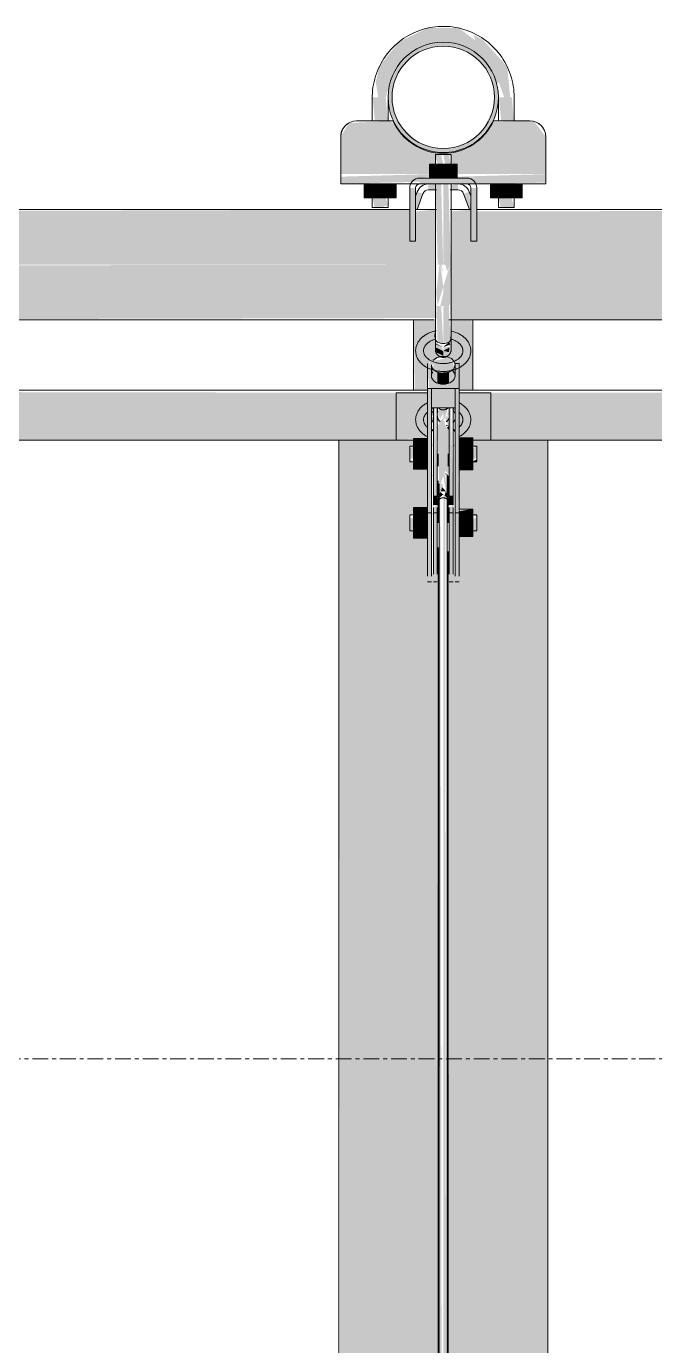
# Model space of a CAD drawing. Header units: inches. Extents: x 21380 to 98133, y -290 to 853.
# Drawn here: x 25608.95 to 25628.87, y 252.65 to 294.5 of the extents above; entities that cross this region are included whole.
import ezdxf

# ---------------------------------------------------------------- set-up
doc = ezdxf.new("R2010")
doc.units = ezdxf.units.IN
doc.header["$MEASUREMENT"] = 0
doc.linetypes.add('Grid Line 1_2_', pattern=[0.875, 0.5, -0.125, 0.125, -0.125])
doc.layers.add('A-FLOR-LEVL', color=51, linetype='Continuous', lineweight=9)
doc.layers.add('Q-SPCQ', color=91, linetype='Continuous', lineweight=9)

# ---------------------------------------------------------------- blocks, each defined once
blk = doc.blocks.new('Basketball_Backstop-Performance_Sports_Systems-3103-Ceiling_Hung - 27_-0_ to 27_-11 7_8_-706978-Building Section - East_West looking North')
at = {"layer": 'Q-SPCQ'}
for points in [[(25624.233, 292.25), (25624.294, 292.25), (25624.196, 293.226), (25623.41, 294.087), (25623.121, 294.226), (25623.199, 294.043), (25622.669, 294.444), (25621.668, 294.444), (25620.766, 294.009), (25620.142, 293.226), (25620.029, 292.733), (25620.104, 292.25), (25620.294, 292.25), (25620.346, 292.25), (25620.478, 292.703), (25620.85, 293.381), (25621.153, 293.657), (25621.543, 293.869), (25621.917, 293.967), (25622.426, 293.966), (25622.818, 293.859), (25623.258, 293.601), (25623.576, 293.266), (25623.803, 292.839), (25623.863, 292.671), (25623.928, 292.735), (25624.104, 292.25), (25624.169, 292.25)], [(25622.648, 289.812), (25625.419, 289.812), (25625.419, 291), (25625.048, 291.483), (25624.919, 291.5), (25623.738, 291.461), (25623.318, 290.92), (25622.981, 290.688), (25622.589, 290.539), (25622.104, 290.487), (25621.667, 290.56), (25621.274, 290.734), (25620.923, 291.013), (25620.652, 291.375), (25620.478, 291.5), (25619.169, 291.433), (25618.919, 291), (25618.919, 289.812), (25621.731, 289.812), (25621.731, 290.125), (25621.927, 290.125), (25621.992, 290.437), (25622.41, 290.397), (25622.41, 290.125), (25622.606, 290.125), (25622.606, 289.812)], [(25622.169, 289.687), (25622.169, 290.125), (25621.731, 290.125), (25621.731, 289.687)], [(25622.606, 289.687), (25622.606, 290.125), (25622.169, 290.125), (25622.169, 289.687)], [(25619.916, 289.062), (25619.916, 289.5), (25619.664, 289.5), (25619.664, 289.062)], [(25619.916, 289.062), (25620.421, 289.062), (25620.421, 289.5), (25619.916, 289.5)], [(25620.421, 289.062), (25620.674, 289.062), (25620.674, 289.5), (25620.421, 289.5)], [(25623.664, 289.062), (25623.916, 289.062), (25623.916, 289.5), (25623.664, 289.5)], [(25624.421, 289.062), (25624.421, 289.5), (25623.916, 289.5), (25623.916, 289.062)], [(25624.674, 289.062), (25624.674, 289.5), (25624.421, 289.5), (25624.421, 289.062)], [(25621.992, 285.644), (25622.169, 286.233), (25622.104, 286.768), (25622.044, 286.937), (25621.948, 286.042), (25621.99, 285.658)], [(25622.385, 285.674), (25622.385, 286.937), (25622.169, 286.233), (25622.169, 286.042), (25622.346, 285.742)], [(25622.169, 284.439), (25622.104, 285.605), (25621.952, 285.644), (25621.99, 284.486), (25622.072, 284.452)], [(25622.169, 284.439), (25622.401, 284.537), (25622.346, 285.644), (25622.169, 285.6)], [(25621.881, 284.623), (25621.938, 284.649), (25621.898, 284.796)], [(25622.169, 283.147), (25622.356, 283.183), (25622.356, 283.536), (25622.072, 283.51), (25621.981, 283.536), (25621.981, 283.183), (25622.072, 283.156)], [(25621.794, 280.229), (25621.794, 283.015), (25621.669, 283.015), (25621.669, 280.229)], [(25622.544, 282.396), (25622.544, 283.015), (25621.794, 283.015), (25621.794, 282.396)], [(25622.669, 280.229), (25622.648, 283.015), (25622.544, 283.015), (25622.544, 280.229), (25622.648, 280.229)], [(25621.981, 279.612), (25621.912, 282.396), (25621.856, 282.396), (25621.856, 279.612)], [(25622.356, 279.612), (25622.481, 279.612), (25622.412, 282.396), (25622.356, 282.396), (25622.356, 280)], [(25622.356, 281.687), (25622.356, 281.808), (25622.28, 281.773)], [(25621.669, 281.295), (25621.669, 281.425), (25621.231, 281.425), (25621.231, 281.295)], [(25621.669, 280.807), (25621.669, 281.295), (25621.231, 281.295), (25621.231, 280.807)], [(25623.106, 281.19), (25623.106, 281.443), (25622.669, 281.443), (25622.669, 281.19)], [(25623.106, 280.685), (25623.106, 281.19), (25622.669, 281.19), (25622.669, 280.685)], [(25621.669, 280.45), (25621.669, 280.807), (25621.231, 280.807), (25621.231, 280.45)], [(25623.106, 280.432), (25623.106, 280.685), (25622.669, 280.685), (25622.669, 280.432)], [(25623.231, 280.696), (25623.231, 280.761), (25623.106, 280.696)], [(25621.669, 279.493), (25621.794, 279.493), (25621.794, 280.229), (25621.669, 280.229), (25621.669, 279.828)], [(25621.794, 280.208), (25621.856, 280.283), (25621.794, 280.229)], [(25622.298, 280.288), (25622.205, 280.336), (25622.255, 280.288)], [(25622.648, 279.493), (25622.669, 279.493), (25622.648, 280.229), (25622.544, 280.229), (25622.544, 279.493)], [(25621.856, 279.314), (25621.981, 279.314), (25621.981, 279.612), (25621.856, 279.612)], [(25622.018, 279.579), (25622.044, 279.749), (25622.018, 279.749)], [(25622.481, 279.314), (25622.481, 279.612), (25622.356, 279.612), (25622.356, 279.314)], [(25621.231, 278.881), (25621.669, 278.881), (25621.669, 279.238), (25621.231, 279.238), (25621.231, 279.062)], [(25621.794, 277.141), (25621.775, 279.493), (25621.669, 279.493), (25621.669, 277.141)], [(25621.856, 277.126), (25621.981, 277.126), (25621.981, 279.314), (25621.856, 279.235), (25621.856, 277.424)], [(25622.481, 277.126), (25622.481, 279.314), (25622.356, 279.235), (25622.356, 277.126)], [(25622.669, 277.141), (25622.648, 279.493), (25622.544, 279.493), (25622.544, 277.141), (25622.648, 277.141)], [(25623.106, 278.75), (25623.106, 279.187), (25622.669, 279.121), (25622.669, 278.75)], [(25621.596, 278.393), (25621.669, 278.393), (25621.669, 278.881), (25621.231, 278.881), (25621.231, 278.393)], [(25622.669, 278.312), (25623.106, 278.312), (25623.106, 278.75), (25622.669, 278.75), (25622.669, 278.662)], [(25621.669, 278.262), (25621.669, 278.393), (25621.231, 278.393), (25621.231, 278.262)]]:
    blk.add_hatch(color=256, dxfattribs=at).paths.add_polyline_path(points, flags=0)
h = blk.add_hatch(color=256, dxfattribs=at)
h.paths.add_polyline_path([(25622.169, 290.5), (25622.648, 290.57), (25623.044, 290.734), (25623.603, 291.269), (25623.684, 291.375), (25623.859, 291.797), (25623.919, 292.25), (25623.859, 292.703), (25623.684, 293.125), (25623.406, 293.487), (25623.044, 293.766), (25622.622, 293.94), (25622.169, 294), (25621.716, 293.94), (25621.294, 293.766), (25620.931, 293.487), (25620.653, 293.125), (25620.478, 292.703), (25620.419, 292.25), (25620.478, 291.797), (25620.735, 291.269), (25620.931, 291.013), (25621.294, 290.734), (25621.716, 290.56)], flags=0)
h.paths.add_polyline_path([(25622.169, 290.625), (25621.748, 290.68), (25621.356, 290.843), (25620.891, 291.269), (25620.761, 291.438), (25620.599, 291.829), (25620.544, 292.25), (25620.599, 292.671), (25620.761, 293.063), (25621.02, 293.399), (25621.356, 293.657), (25621.748, 293.82), (25622.169, 293.875), (25622.589, 293.82), (25622.981, 293.657), (25623.318, 293.399), (25623.576, 293.063), (25623.738, 292.671), (25623.794, 292.25), (25623.738, 291.829), (25623.446, 291.269), (25623.318, 291.101), (25622.981, 290.843), (25622.589, 290.68)], flags=0)
h = blk.add_hatch(color=256, dxfattribs=at)
h.paths.add_polyline_path([(25620.169, 288.75), (25620.41, 288.827), (25620.346, 289.062), (25619.927, 289.062), (25619.992, 288.75), (25620.104, 288.75)], flags=0)
h.paths.add_polyline_path([(25620.183, 291.5), (25620.41, 291.5), (25620.346, 292.25), (25619.927, 292.25), (25620.003, 291.5), (25620.169, 291.5)], flags=0)
h = blk.add_hatch(color=256, dxfattribs=at)
h.paths.add_polyline_path([(25624.294, 288.75), (25624.41, 288.75), (25624.341, 289.062), (25623.927, 289.062), (25623.992, 288.75), (25624.233, 288.75)], flags=0)
h.paths.add_polyline_path([(25624.104, 291.5), (25624.41, 291.5), (25624.346, 292.25), (25623.927, 292.25), (25624.009, 291.5), (25624.057, 291.5)], flags=0)
h = blk.add_hatch(color=256, dxfattribs=at)
h.paths.add_polyline_path([(25622.104, 286.937), (25622.169, 286.937), (25622.104, 289.5), (25621.927, 289.5), (25621.992, 286.937), (25622.044, 286.937)], flags=0)
h.paths.add_polyline_path([(25622.049, 290.125), (25622.169, 290.125), (25622.104, 290.437), (25621.927, 290.437), (25621.997, 290.125), (25622.044, 290.125)], flags=0)
h = blk.add_hatch(color=256, dxfattribs=at)
h.paths.add_polyline_path([(25622.169, 286.937), (25622.41, 286.937), (25622.332, 289.5), (25622.169, 289.5), (25622.169, 288.827)], flags=0)
h.paths.add_polyline_path([(25622.233, 290.125), (25622.41, 290.125), (25622.346, 290.437), (25622.169, 290.437), (25622.228, 290.125)], flags=0)
h = blk.add_hatch(color=256, dxfattribs=at)
h.paths.add_polyline_path([(25618.919, 289.5), (25621.419, 289.572), (25621.419, 289.687), (25621.731, 289.732), (25621.731, 289.812), (25618.919, 289.732), (25618.919, 289.511)], flags=0)
h.paths.add_polyline_path([(25622.919, 289.5), (25625.419, 289.542), (25625.419, 289.812), (25622.606, 289.732), (25622.648, 289.687), (25622.919, 289.616), (25622.919, 289.504)], flags=0)
h = blk.add_hatch(color=256, dxfattribs=at)
h.paths.add_polyline_path([(25621.294, 288.187), (25621.294, 289.375), (25621.106, 289.375), (25621.106, 288.187)], flags=0)
h.paths.add_polyline_path([(25623.044, 288.187), (25623.231, 288.187), (25623.231, 289.375), (25623.044, 289.375)], flags=0)
h.paths.add_polyline_path([(25622.648, 289.5), (25622.919, 289.5), (25622.919, 289.687), (25621.419, 289.687), (25621.419, 289.5)], flags=0)
h = blk.add_hatch(color=256, dxfattribs=at)
h.paths.add_polyline_path([(25621.34, 288.687), (25621.523, 289.189), (25621.346, 289.253), (25621.294, 289.109), (25621.294, 288.687)], flags=0)
h.paths.add_polyline_path([(25623.044, 288.687), (25622.991, 289.253), (25622.815, 289.189), (25622.998, 288.687)], flags=0)
h.paths.add_polyline_path([(25621.927, 289.313), (25621.927, 289.5), (25621.699, 289.5), (25621.699, 289.313)], flags=0)
h.paths.add_polyline_path([(25622.41, 289.313), (25622.639, 289.313), (25622.639, 289.5), (25622.41, 289.454)], flags=0)
h = blk.add_hatch(color=256, dxfattribs=at)
h.paths.add_polyline_path([(25592.169, 286.937), (25595.927, 286.937), (25595.927, 288.687), (25595.294, 288.619), (25595.294, 288.187), (25595.106, 288.187), (25595.106, 288.687), (25592.169, 288.628), (25592.169, 287.39)], flags=0)
h.paths.add_polyline_path([(25596.41, 286.937), (25621.927, 286.937), (25621.927, 288.687), (25621.294, 288.628), (25621.294, 288.187), (25621.106, 288.187), (25621.106, 288.687), (25597.231, 288.613), (25597.231, 288.187), (25597.044, 288.187), (25597.044, 288.687), (25596.41, 288.616), (25596.41, 287.358)], flags=0)
h.paths.add_polyline_path([(25622.419, 286.937), (25647.927, 286.97), (25647.927, 288.687), (25647.294, 288.628), (25647.294, 288.187), (25647.106, 288.198), (25647.106, 288.687), (25623.231, 288.628), (25623.231, 288.187), (25623.044, 288.187), (25623.044, 288.687), (25622.41, 288.628), (25622.41, 286.937)], flags=0)
h.paths.add_polyline_path([(25648.967, 286.937), (25652.169, 286.937), (25652.169, 288.687), (25649.231, 288.628), (25649.231, 288.187), (25649.044, 288.189), (25648.967, 288.687), (25648.41, 288.628), (25648.41, 286.937)], flags=0)
h = blk.add_hatch(color=256, dxfattribs=at)
h.paths.add_polyline_path([(25595.992, 286.937), (25596.169, 286.696), (25596.294, 286.937), (25596.044, 286.937)], flags=0)
h.paths.add_polyline_path([(25595.934, 285.187), (25595.984, 285.247), (25595.952, 286.937), (25592.169, 286.937), (25592.169, 285.187)], flags=0)
h.paths.add_polyline_path([(25622.044, 286.937), (25622.169, 286.711), (25622.104, 286.937)], flags=0)
h.paths.add_polyline_path([(25596.385, 286.937), (25596.328, 286.89), (25596.371, 286.906)], flags=0)
h.paths.add_polyline_path([(25596.361, 285.187), (25621.947, 285.247), (25621.927, 286.937), (25596.386, 286.906), (25596.355, 285.207)], flags=0)
h.paths.add_polyline_path([(25647.992, 286.937), (25648.169, 286.696), (25648.294, 286.937), (25648.044, 286.937)], flags=0)
h.paths.add_polyline_path([(25622.385, 286.937), (25622.233, 286.937), (25622.294, 286.73), (25622.346, 286.847)], flags=0)
h.paths.add_polyline_path([(25622.385, 285.674), (25622.169, 286.042), (25622.072, 285.613), (25622.294, 285.62), (25622.347, 285.645)], flags=0)
h.paths.add_polyline_path([(25622.648, 285.187), (25647.984, 285.259), (25647.952, 286.937), (25622.385, 286.937), (25622.401, 285.187)], flags=0)
h.paths.add_polyline_path([(25648.385, 286.937), (25648.346, 286.937), (25648.346, 286.849)], flags=0)
h.paths.add_polyline_path([(25648.361, 285.187), (25652.169, 285.247), (25652.169, 286.937), (25648.385, 286.937), (25648.36, 285.191)], flags=0)
h = blk.add_hatch(color=256, dxfattribs=at)
h.paths.add_polyline_path([(25622.169, 284.32), (25622.104, 284.448), (25622.109, 284.376), (25622.151, 284.337)], flags=0)
h.paths.add_polyline_path([(25621.669, 282.955), (25621.727, 283.895), (25621.893, 283.895), (25621.981, 283.961), (25622.169, 284.052), (25621.955, 284.153), (25621.981, 284.289), (25622.169, 284.2), (25622.123, 284.337), (25621.932, 284.48), (25621.923, 285.187), (25621.231, 285.187), (25621.266, 282.955), (25621.512, 282.955)], flags=0)
h = blk.add_hatch(color=256, dxfattribs=at)
h.paths.add_polyline_path([(25622.399, 284.337), (25622.169, 284.316), (25622.169, 284.2), (25622.37, 284.32)], flags=0)
h.paths.add_polyline_path([(25622.984, 282.955), (25623.106, 282.955), (25623.074, 285.187), (25622.413, 285.187), (25622.347, 284.167), (25622.169, 284.167), (25622.169, 283.978), (25622.405, 283.913), (25622.544, 283.81), (25622.669, 283.81), (25622.669, 282.955), (25622.981, 282.955)], flags=0)
h = blk.add_hatch(color=256, dxfattribs=at)
h.paths.add_polyline_path([(25622.169, 284.052), (25622.169, 284.2), (25621.925, 284.316), (25621.955, 284.153)], flags=0)
h.paths.add_polyline_path([(25622.169, 284.32), (25621.929, 284.439), (25621.948, 284.403), (25622.072, 284.356)], flags=0)
h = blk.add_hatch(color=256, dxfattribs=at)
h.paths.add_polyline_path([(25622.347, 284.167), (25622.37, 284.32), (25622.169, 284.2)], flags=0)
h.paths.add_polyline_path([(25622.169, 284.32), (25622.399, 284.411), (25622.346, 284.485), (25622.266, 284.41)], flags=0)
h = blk.add_hatch(color=256, dxfattribs=at)
h.paths.add_polyline_path([(25622.669, 283.015), (25622.648, 283.81), (25622.495, 283.759), (25622.531, 283.697), (25622.259, 283.536), (25621.981, 283.536), (25621.862, 283.728), (25621.794, 283.747), (25621.727, 283.81), (25621.669, 283.81), (25621.727, 283.015), (25622.648, 283.015)], flags=0)
h.paths.add_polyline_path([(25622.169, 283.147), (25621.981, 283.213), (25621.981, 283.536), (25622.266, 283.51), (25622.356, 283.51), (25622.356, 283.183), (25622.266, 283.156)], flags=0)
h = blk.add_hatch(color=256, dxfattribs=at)
h.paths.add_polyline_path([(25622.337, 283.721), (25622.39, 283.831), (25622.169, 283.766)], flags=0)
h.paths.add_polyline_path([(25621.759, 283.728), (25621.948, 283.831), (25621.727, 283.895)], flags=0)
h = blk.add_hatch(color=256, dxfattribs=at)
h.paths.add_polyline_path([(25622.356, 283.536), (25622.531, 283.697), (25622.356, 283.996), (25621.893, 283.895), (25621.844, 283.633), (25621.981, 283.536)], flags=0)
h.paths.add_polyline_path([(25622.337, 283.721), (25622.169, 283.766), (25622.356, 283.761)], flags=0)
h = blk.add_hatch(color=256, dxfattribs=at)
h.paths.add_polyline_path([(25574.174, 281.375), (25620.674, 281.375), (25620.674, 282.875), (25574.174, 282.955), (25574.174, 281.503)], flags=0)
h.paths.add_polyline_path([(25623.674, 281.375), (25670.174, 281.375), (25670.174, 282.955), (25623.674, 282.875), (25623.674, 281.503)], flags=0)
h.paths.add_polyline_path([(25622.356, 282.237), (25622.23, 282.059), (25622.258, 282.231), (25622.271, 282.232)], flags=0)
h.paths.add_polyline_path([(25622.356, 281.808), (25622.271, 282.396), (25621.981, 282.312), (25621.986, 282.236), (25622.169, 282.226), (25622.174, 282.055), (25622.233, 282.052), (25622.337, 281.814)], flags=0)
h.paths.add_polyline_path([(25622.079, 281.835), (25622.1, 281.844), (25621.981, 282.237), (25621.986, 281.99), (25622.077, 281.839)], flags=0)
h.paths.add_polyline_path([(25622.481, 281.915), (25622.544, 282.125), (25622.481, 281.937)], flags=0)
h = blk.add_hatch(color=256, dxfattribs=at)
h.paths.add_polyline_path([(25620.674, 281.375), (25621.669, 281.425), (25621.669, 282.875), (25620.674, 282.875), (25620.674, 281.503)], flags=0)
h.paths.add_polyline_path([(25623.106, 281.375), (25623.674, 281.375), (25623.674, 282.875), (25622.669, 282.875), (25622.699, 281.443), (25623.106, 281.443)], flags=0)
h.paths.add_polyline_path([(25622.481, 281.623), (25622.544, 281.692), (25622.481, 281.624)], flags=0)
h = blk.add_hatch(color=256, dxfattribs=at)
h.paths.add_polyline_path([(25622.169, 282.226), (25621.981, 282.237), (25622.079, 282.059)], flags=0)
h.paths.add_polyline_path([(25622.233, 282.052), (25622.258, 282.231), (25622.169, 282.226), (25622.23, 282.059)], flags=0)
h.paths.add_polyline_path([(25622.061, 279.931), (25622.233, 280.4), (25622.356, 280.283), (25622.356, 281.687), (25622.258, 281.798), (25622.169, 282.055), (25622.085, 281.998), (25622.055, 281.875), (25621.981, 281.875), (25622.04, 280)], flags=0)
h = blk.add_hatch(color=256, dxfattribs=at)
h.paths.add_polyline_path([(25621.532, 157.563), (25622.044, 157.563), (25622.044, 160.188), (25618.958, 160.188), (25618.974, 157.563), (25621.317, 157.563)], flags=0)
h.paths.add_polyline_path([(25622.294, 157.563), (25625.39, 157.563), (25625.374, 160.188), (25622.294, 160.188), (25622.294, 159.438)], flags=0)
h.paths.add_polyline_path([(25621.981, 208.884), (25622.044, 209.069), (25621.981, 209.069)], flags=0)
h.paths.add_polyline_path([(25619.305, 164.313), (25622.044, 164.32), (25621.981, 208.559), (25621.856, 208.559), (25621.794, 208.574), (25621.669, 208.574), (25621.669, 209.695), (25621.231, 209.695), (25621.231, 209.942), (25621.106, 210.006), (25621.106, 210.425), (25621.231, 210.425), (25621.317, 210.671), (25621.669, 210.705), (25621.669, 211.694), (25621.794, 211.694), (25621.794, 211.919), (25621.669, 211.919), (25621.669, 213.056), (25621.981, 213.056), (25622.013, 224.759), (25620.454, 224.755), (25618.861, 224.751), (25618.894, 164.313), (25619.071, 164.313)], flags=0)
h.paths.add_polyline_path([(25622.648, 164.313), (25625.486, 164.32), (25625.448, 224.797), (25624.418, 224.75), (25622.325, 224.75), (25622.356, 213.056), (25622.669, 213.056), (25622.648, 211.919), (25622.544, 211.919), (25622.544, 211.694), (25622.669, 211.694), (25622.669, 210.621), (25623.106, 210.621), (25623.106, 210.425), (25623.231, 210.36), (25623.231, 209.942), (25623.106, 209.942), (25623.031, 209.746), (25622.669, 209.746), (25622.648, 208.574), (25622.544, 208.574), (25622.481, 208.559), (25622.356, 208.559), (25622.424, 164.313)], flags=0)
h.paths.add_polyline_path([(25622.481, 210.425), (25622.544, 210.426), (25622.481, 210.474)], flags=0)
h.paths.add_polyline_path([(25621.806, 210.425), (25621.856, 210.425), (25621.794, 210.425)], flags=0)
h.paths.add_polyline_path([(25621.981, 210.933), (25622.013, 210.944), (25621.981, 210.944)], flags=0)
h.paths.add_polyline_path([(25622.611, 213.766), (25622.39, 213.831), (25622.579, 213.933)], flags=0)
h.paths.add_polyline_path([(25621.981, 277.451), (25622.013, 277.636), (25621.981, 277.636)], flags=0)
h.paths.add_polyline_path([(25619.801, 225.187), (25620.285, 225.239), (25622.013, 225.25), (25621.981, 277.126), (25621.856, 277.141), (25621.794, 277.141), (25621.669, 277.141), (25621.669, 278.262), (25621.231, 278.262), (25621.231, 278.509), (25621.106, 278.573), (25621.106, 278.991), (25621.231, 279.062), (25621.317, 279.238), (25621.669, 279.238), (25621.669, 280.45), (25621.231, 280.45), (25621.231, 280.696), (25621.106, 280.761), (25621.106, 281.179), (25621.231, 281.179), (25621.231, 281.375), (25618.861, 281.375), (25618.936, 225.245), (25619.721, 225.195)], flags=0)
h.paths.add_polyline_path([(25623.656, 225.189), (25623.83, 225.245), (25625.486, 225.249), (25625.486, 281.375), (25623.106, 281.375), (25623.106, 281.179), (25623.231, 281.114), (25623.231, 280.696), (25623.106, 280.685), (25623.026, 280.432), (25622.669, 280.432), (25622.669, 279.187), (25623.106, 279.187), (25623.106, 278.991), (25623.231, 278.927), (25623.231, 278.509), (25623.106, 278.509), (25623.031, 278.312), (25622.669, 278.312), (25622.648, 277.141), (25622.544, 277.141), (25622.481, 277.126), (25622.356, 277.126), (25622.325, 225.242), (25623.559, 225.192)], flags=0)
h.paths.add_polyline_path([(25621.262, 225.2), (25620.869, 225.231), (25621.045, 225.202)], flags=0)
h.paths.add_polyline_path([(25621.794, 278.991), (25621.856, 279.062), (25621.794, 279.062)], flags=0)
h.paths.add_polyline_path([(25622.481, 278.991), (25622.544, 279.062), (25622.481, 279.041)], flags=0)
h.paths.add_polyline_path([(25621.981, 279.5), (25622.018, 279.579), (25621.981, 279.511)], flags=0)
h = blk.add_hatch(color=256, dxfattribs=at)
h.paths.add_polyline_path([(25621.794, 281.179), (25621.856, 281.179), (25621.794, 281.312)], flags=0)
h.paths.add_polyline_path([(25622.481, 281.179), (25622.544, 281.179), (25622.481, 281.312)], flags=0)
h = blk.add_hatch(color=256, dxfattribs=at)
h.paths.add_polyline_path([(25621.106, 280.761), (25621.231, 280.816), (25621.231, 281.179), (25621.106, 281.114), (25621.106, 280.807)], flags=0)
h.paths.add_polyline_path([(25621.794, 280.761), (25621.856, 280.834), (25621.794, 280.796)], flags=0)
h.paths.add_polyline_path([(25622.481, 280.761), (25622.544, 280.812), (25622.481, 280.779)], flags=0)
h.paths.add_polyline_path([(25623.106, 280.761), (25623.231, 280.812), (25623.231, 281.179), (25623.106, 281.111), (25623.106, 280.764)], flags=0)
h = blk.add_hatch(color=256, dxfattribs=at)
h.paths.add_polyline_path([(25622.169, 210.929), (25622.081, 279.574), (25622.044, 279.489), (25622.109, 210.944), (25622.168, 210.929)], flags=0)
h.paths.add_polyline_path([(25622.044, 279.643), (25622.169, 279.951), (25622.087, 280.013), (25622.044, 279.749)], flags=0)
h = blk.add_hatch(color=256, dxfattribs=at)
h.paths.add_polyline_path([(25622.169, 210.929), (25622.294, 210.944), (25622.231, 279.596), (25622.169, 279.649), (25622.169, 213.147)], flags=0)
h.paths.add_polyline_path([(25622.294, 279.643), (25622.231, 280.288), (25622.169, 280.254), (25622.257, 279.735), (25622.294, 279.643)], flags=0)
h = blk.add_hatch(color=256, dxfattribs=at)
h.paths.add_polyline_path([(25622.087, 279.749), (25622.251, 279.749), (25622.141, 279.882), (25622.105, 279.793)], flags=0)
h.paths.add_polyline_path([(25621.981, 279.489), (25622.169, 279.649), (25622.077, 279.726), (25622.031, 279.612)], flags=0)
h.paths.add_polyline_path([(25622.356, 279.489), (25622.251, 279.749), (25622.212, 279.612)], flags=0)
h = blk.add_hatch(color=256, dxfattribs=at)
h.paths.add_polyline_path([(25621.794, 278.509), (25621.856, 278.591), (25621.794, 278.517)], flags=0)
h.paths.add_polyline_path([(25623.231, 278.509), (25623.231, 278.927), (25623.106, 278.871), (25623.106, 278.509)], flags=0)
h.paths.add_polyline_path([(25621.231, 278.509), (25621.231, 278.927), (25621.106, 278.875), (25621.106, 278.509)], flags=0)
h = blk.add_hatch(color=256, dxfattribs=at)
h.paths.add_polyline_path([(25622.294, 278.68), (25622.32, 278.75), (25622.294, 278.681)], flags=0)
h.paths.add_polyline_path([(25622.304, 278.694), (25622.304, 278.75), (25622.304, 278.711)], flags=0)
for p, q in [((25619.919, 292.25), (25619.919, 291.5)), ((25620.419, 291.5), (25620.419, 292.25)), ((25623.919, 292.25), (25623.919, 291.5)), ((25624.419, 291.5), (25624.419, 292.25)), ((25620.575, 291.5), (25619.419, 291.5)), ((25624.919, 291.5), (25623.763, 291.5)), ((25618.919, 291), (25618.919, 289.812)), ((25625.419, 289.812), (25625.419, 291)), ((25621.731, 290.125), (25622.169, 290.125)), ((25621.731, 290.125), (25621.731, 289.687)), ((25621.919, 290.437), (25621.919, 290.125)), ((25621.919, 290.437), (25621.919, 289.687)), ((25621.927, 290.437), (25621.927, 290.437)), ((25621.927, 290.437), (25622.169, 290.437)), ((25622.169, 290.437), (25622.41, 290.437)), ((25622.169, 290.125), (25622.606, 290.125)), ((25622.169, 289.687), (25622.169, 290.125)), ((25622.41, 290.437), (25622.41, 290.437)), ((25622.419, 290.125), (25622.419, 290.437)), ((25622.419, 289.687), (25622.419, 290.437)), ((25622.606, 290.125), (25622.606, 289.687)), ((25618.919, 289.5), (25618.919, 289.812)), ((25622.919, 289.687), (25621.419, 289.687)), ((25625.419, 289.812), (25625.419, 289.5)), ((25618.919, 289.5), (25621.419, 289.5)), ((25619.664, 289.062), (25619.664, 289.5)), ((25619.916, 289.5), (25619.916, 289.062)), ((25619.919, 289.511), (25619.919, 288.75)), ((25620.419, 288.75), (25620.419, 289.511)), ((25620.421, 289.5), (25620.421, 289.062)), ((25620.674, 289.5), (25620.674, 289.062)), ((25621.106, 289.375), (25621.106, 288.187)), ((25621.294, 288.187), (25621.294, 289.375)), ((25621.346, 289.253), (25621.294, 289.109)), ((25621.419, 289.5), (25622.919, 289.5)), ((25621.699, 289.313), (25621.952, 289.313)), ((25621.919, 289.5), (25621.919, 288.687)), ((25621.919, 289.5), (25621.919, 286.937)), ((25622.385, 289.313), (25622.639, 289.313)), ((25622.419, 288.687), (25622.419, 289.5)), ((25622.419, 286.937), (25622.419, 289.5)), ((25622.919, 289.5), (25625.419, 289.5)), ((25623.044, 289.109), (25622.991, 289.253)), ((25623.044, 288.187), (25623.044, 289.375)), ((25623.231, 289.375), (25623.231, 288.187)), ((25623.664, 289.5), (25623.664, 289.062)), ((25623.916, 289.5), (25623.916, 289.062)), ((25623.919, 289.518), (25623.919, 288.75)), ((25624.419, 288.75), (25624.419, 289.515)), ((25624.421, 289.5), (25624.421, 289.062)), ((25624.674, 289.062), (25624.674, 289.5)), ((25619.916, 289.062), (25619.664, 289.062)), ((25620.421, 289.062), (25619.916, 289.062)), ((25620.674, 289.062), (25620.421, 289.062)), ((25621.34, 288.687), (25621.523, 289.189)), ((25622.815, 289.189), (25622.998, 288.687)), ((25623.916, 289.062), (25623.664, 289.062)), ((25624.421, 289.062), (25623.916, 289.062)), ((25624.674, 289.062), (25624.421, 289.062)), ((25621.106, 288.687), (25597.231, 288.687)), ((25619.919, 288.75), (25619.927, 288.75)), ((25620.419, 288.75), (25619.919, 288.75)), ((25620.41, 288.75), (25620.419, 288.75)), ((25621.952, 288.687), (25621.294, 288.687)), ((25623.044, 288.687), (25622.385, 288.687)), ((25647.106, 288.687), (25623.231, 288.687)), ((25624.419, 288.75), (25623.919, 288.75)), ((25623.919, 288.75), (25623.927, 288.75)), ((25624.41, 288.75), (25624.419, 288.75)), ((25621.106, 288.197), (25621.106, 287.824)), ((25621.106, 287.687), (25621.106, 288.187)), ((25621.294, 287.824), (25621.294, 288.197)), ((25621.294, 288.187), (25621.294, 287.687)), ((25623.044, 288.197), (25623.044, 287.824)), ((25623.044, 287.687), (25623.044, 288.187)), ((25623.231, 287.824), (25623.231, 288.197)), ((25623.231, 288.187), (25623.231, 287.687)), ((25621.106, 287.819), (25621.106, 287.687)), ((25621.106, 287.687), (25621.294, 287.687)), ((25621.294, 287.687), (25621.106, 287.687)), ((25621.294, 287.687), (25621.294, 287.819)), ((25623.044, 287.819), (25623.044, 287.687)), ((25623.044, 287.687), (25623.231, 287.687)), ((25623.231, 287.687), (25623.044, 287.687)), ((25623.231, 287.687), (25623.231, 287.819)), ((25621.919, 285.749), (25621.919, 284.604)), ((25622.419, 284.588), (25622.419, 285.749)), ((25596.296, 285.187), (25621.881, 285.187)), ((25621.231, 285.187), (25621.231, 282.955)), ((25621.919, 285.187), (25621.919, 284.789)), ((25622.346, 285.187), (25648.038, 285.187)), ((25622.419, 284.595), (25622.419, 285.187)), ((25623.106, 282.955), (25623.106, 285.187)), ((25621.669, 283.015), (25621.669, 283.81)), ((25621.794, 283.766), (25621.794, 283.412)), ((25622.669, 283.81), (25622.544, 283.81)), ((25622.544, 283.412), (25622.544, 283.766)), ((25622.669, 283.015), (25622.669, 283.81)), ((25574.174, 282.955), (25621.669, 282.955)), ((25621.669, 280.229), (25621.669, 283.015)), ((25621.669, 283.015), (25621.794, 283.015)), ((25621.794, 283.015), (25621.794, 280.229)), ((25621.794, 283.015), (25622.544, 283.015)), ((25622.544, 280.229), (25622.544, 283.015)), ((25622.544, 283.015), (25622.669, 283.015)), ((25622.669, 283.015), (25622.669, 280.229)), ((25622.669, 282.955), (25670.174, 282.955)), ((25620.674, 282.875), (25620.674, 281.375)), ((25621.669, 282.875), (25620.674, 282.875)), ((25623.674, 282.875), (25622.669, 282.875)), ((25623.674, 281.375), (25623.674, 282.875)), ((25622.544, 282.396), (25621.794, 282.396)), ((25621.856, 279.612), (25621.856, 282.408)), ((25621.981, 282.408), (25621.981, 279.612)), ((25622.356, 279.612), (25622.356, 282.408)), ((25622.481, 282.408), (25622.481, 279.612)), ((25618.861, 281.375), (25574.174, 281.375)), ((25618.861, 281.375), (25618.861, 225.045)), ((25618.861, 281.375), (25621.227, 281.375)), ((25621.231, 281.295), (25621.231, 281.425)), ((25621.231, 281.425), (25621.669, 281.425)), ((25621.231, 280.807), (25621.231, 281.295)), ((25621.231, 281.295), (25621.669, 281.295)), ((25622.669, 281.443), (25623.106, 281.443)), ((25623.106, 281.443), (25623.106, 281.19)), ((25623.11, 281.375), (25625.486, 281.375)), ((25670.174, 281.375), (25625.486, 281.375)), ((25625.486, 224.989), (25625.486, 281.375)), ((25621.669, 281.187), (25621.106, 281.187)), ((25621.106, 280.761), (25621.106, 281.179)), ((25622.013, 280.937), (25622.013, 280.547)), ((25622.325, 280.547), (25622.325, 280.937)), ((25622.669, 281.19), (25623.106, 281.19)), ((25623.231, 281.187), (25622.669, 281.187)), ((25623.106, 281.19), (25623.106, 280.685)), ((25623.231, 281.179), (25623.231, 280.761)), ((25621.106, 280.696), (25621.106, 280.761)), ((25621.106, 280.687), (25621.669, 280.687)), ((25621.231, 280.45), (25621.231, 280.807)), ((25621.231, 280.807), (25621.669, 280.807)), ((25621.231, 280.45), (25621.669, 280.45)), ((25622.669, 280.687), (25623.231, 280.687)), ((25622.669, 280.685), (25623.106, 280.685)), ((25623.106, 280.432), (25622.669, 280.432)), ((25623.106, 280.685), (25623.106, 280.432)), ((25623.231, 280.761), (25623.231, 280.696)), ((25621.669, 279.482), (25621.669, 280.229)), ((25621.794, 280.229), (25621.794, 279.482)), ((25622.013, 280.087), (25622.013, 279.566)), ((25622.294, 279.643), (25622.294, 280.283)), ((25622.325, 279.566), (25622.325, 280.241)), ((25622.544, 279.482), (25622.544, 280.229)), ((25622.669, 280.229), (25622.669, 279.482)), ((25621.856, 279.314), (25621.856, 279.612)), ((25621.981, 279.612), (25621.981, 279.314)), ((25622.044, 279.987), (25622.044, 279.643)), ((25622.356, 279.314), (25622.356, 279.612)), ((25622.481, 279.612), (25622.481, 279.314)), ((25621.231, 278.881), (25621.231, 279.238)), ((25621.231, 279.238), (25621.669, 279.238)), ((25621.669, 277.058), (25621.669, 279.495)), ((25621.794, 279.495), (25621.794, 277.058)), ((25621.856, 277.126), (25621.856, 279.235)), ((25621.981, 279.235), (25621.981, 277.126)), ((25622.013, 279.515), (25622.013, 278.75)), ((25622.044, 279.542), (25622.044, 210.705)), ((25622.294, 210.705), (25622.294, 279.542)), ((25622.325, 278.75), (25622.325, 279.515)), ((25622.356, 277.126), (25622.356, 279.235)), ((25622.481, 279.235), (25622.481, 277.126)), ((25622.544, 277.058), (25622.544, 279.495)), ((25622.669, 279.495), (25622.669, 277.058)), ((25622.669, 279.187), (25623.106, 279.187)), ((25623.106, 279.187), (25623.106, 278.75)), ((25621.598, 279), (25621.106, 279)), ((25621.106, 278.927), (25621.106, 278.991)), ((25621.106, 278.509), (25621.106, 278.927)), ((25621.231, 278.393), (25621.231, 278.881)), ((25621.231, 278.881), (25621.669, 278.881)), ((25621.669, 279.062), (25621.794, 279.062)), ((25621.856, 279.062), (25621.981, 279.062)), ((25622.356, 279.062), (25622.481, 279.062)), ((25622.544, 279.062), (25622.669, 279.062)), ((25623.231, 279), (25622.669, 279)), ((25623.106, 278.75), (25622.669, 278.75)), ((25623.106, 278.75), (25623.106, 278.312)), ((25623.231, 278.991), (25623.231, 278.927)), ((25623.231, 278.927), (25623.231, 278.509)), ((25621.106, 278.5), (25621.669, 278.5)), ((25621.231, 278.262), (25621.231, 278.393)), ((25621.669, 278.393), (25621.231, 278.393)), ((25622.669, 278.5), (25623.231, 278.5)), ((25621.231, 278.262), (25621.669, 278.262)), ((25622.013, 277.965), (25622.013, 211.459)), ((25622.669, 278.312), (25623.106, 278.312)), ((25622.325, 210.936), (25622.325, 277.841)), ((25621.669, 276.875), (25621.794, 276.875)), ((25621.856, 276.875), (25621.981, 276.875)), ((25622.356, 276.875), (25622.481, 276.875)), ((25622.544, 276.875), (25622.669, 276.875))]:
    blk.add_line(p, q, dxfattribs=at)
at = {"layer": 'Q-SPCQ', "flags": 128}
for points in [[(25624.419, 292.25), (25624.417, 292.34), (25624.412, 292.43), (25624.403, 292.519), (25624.39, 292.608), (25624.374, 292.697), (25624.354, 292.785), (25624.331, 292.872), (25624.305, 292.958), (25624.275, 293.043), (25624.241, 293.126), (25624.204, 293.208), (25624.165, 293.289), (25624.121, 293.368), (25624.075, 293.445), (25624.026, 293.52), (25623.974, 293.594), (25623.918, 293.665), (25623.86, 293.734), (25623.8, 293.8), (25623.736, 293.864), (25623.671, 293.925), (25623.602, 293.984), (25623.532, 294.04), (25623.459, 294.093), (25623.384, 294.143), (25623.308, 294.19), (25623.229, 294.234), (25623.149, 294.275), (25623.067, 294.313), (25622.984, 294.347), (25622.9, 294.378), (25622.814, 294.406), (25622.727, 294.43), (25622.64, 294.45), (25622.551, 294.467), (25622.462, 294.481), (25622.373, 294.491), (25622.283, 294.497), (25622.193, 294.5), (25622.103, 294.499), (25622.013, 294.495), (25621.924, 294.487), (25621.834, 294.475), (25621.746, 294.46), (25621.658, 294.441), (25621.57, 294.419), (25621.484, 294.393), (25621.399, 294.364), (25621.315, 294.332), (25621.232, 294.296), (25621.151, 294.257), (25621.072, 294.215), (25620.994, 294.169), (25620.918, 294.121), (25620.845, 294.069), (25620.773, 294.015), (25620.704, 293.957), (25620.636, 293.898), (25620.572, 293.835), (25620.51, 293.77), (25620.45, 293.702), (25620.394, 293.632), (25620.34, 293.56), (25620.289, 293.486), (25620.241, 293.41), (25620.196, 293.332), (25620.154, 293.252), (25620.116, 293.171), (25620.081, 293.088), (25620.049, 293.004), (25620.02, 292.918), (25619.995, 292.832), (25619.974, 292.745), (25619.956, 292.656), (25619.941, 292.568), (25619.93, 292.478), (25619.923, 292.388), (25619.919, 292.299), (25619.919, 292.25)], [(25621.919, 286.937), (25621.919, 286.858), (25621.919, 286.778), (25621.919, 286.698), (25621.919, 286.619), (25621.919, 286.54), (25621.919, 286.462), (25621.919, 286.385), (25621.919, 286.308), (25621.919, 286.233), (25621.919, 286.159), (25621.919, 286.086), (25621.919, 286.014), (25621.919, 285.944), (25621.919, 285.875), (25621.919, 285.808), (25621.919, 285.749)], [(25622.419, 285.749), (25622.419, 285.814), (25622.419, 285.881), (25622.419, 285.95), (25622.419, 286.02), (25622.419, 286.092), (25622.419, 286.165), (25622.419, 286.24), (25622.419, 286.315), (25622.419, 286.392), (25622.419, 286.469), (25622.419, 286.547), (25622.419, 286.626), (25622.419, 286.705), (25622.419, 286.785), (25622.419, 286.865), (25622.419, 286.937)], [(25621.945, 284.842), (25621.913, 284.835), (25621.881, 284.827), (25621.849, 284.819), (25621.818, 284.809), (25621.787, 284.799), (25621.757, 284.787), (25621.728, 284.775), (25621.699, 284.762), (25621.67, 284.748), (25621.643, 284.733), (25621.616, 284.717), (25621.589, 284.701), (25621.564, 284.683), (25621.539, 284.665), (25621.516, 284.646), (25621.493, 284.626), (25621.471, 284.606), (25621.451, 284.584), (25621.431, 284.562), (25621.412, 284.539), (25621.395, 284.516), (25621.379, 284.492), (25621.364, 284.467), (25621.35, 284.442), (25621.338, 284.416), (25621.327, 284.389), (25621.318, 284.362), (25621.31, 284.335), (25621.304, 284.307), (25621.299, 284.279), (25621.296, 284.251), (25621.294, 284.223), (25621.294, 284.208)], [(25623.044, 284.208), (25623.043, 284.236), (25623.041, 284.264), (25623.037, 284.292), (25623.031, 284.32), (25623.024, 284.348), (25623.015, 284.375), (25623.005, 284.402), (25622.994, 284.428), (25622.981, 284.453), (25622.967, 284.479), (25622.951, 284.503), (25622.935, 284.527), (25622.917, 284.55), (25622.898, 284.573), (25622.878, 284.594), (25622.856, 284.615), (25622.834, 284.635), (25622.811, 284.655), (25622.787, 284.674), (25622.762, 284.691), (25622.736, 284.708), (25622.71, 284.725), (25622.682, 284.74), (25622.654, 284.754), (25622.626, 284.768), (25622.596, 284.781), (25622.566, 284.793), (25622.536, 284.803), (25622.505, 284.814), (25622.474, 284.823), (25622.442, 284.831), (25622.41, 284.838)], [(25621.294, 284.208), (25621.295, 284.18), (25621.297, 284.151), (25621.301, 284.123), (25621.307, 284.096), (25621.314, 284.068), (25621.322, 284.041), (25621.332, 284.014), (25621.344, 283.988), (25621.357, 283.962), (25621.371, 283.937), (25621.386, 283.913), (25621.403, 283.889), (25621.421, 283.866), (25621.44, 283.843), (25621.46, 283.822), (25621.481, 283.801), (25621.503, 283.78), (25621.526, 283.761), (25621.551, 283.742), (25621.575, 283.724), (25621.601, 283.707), (25621.628, 283.691), (25621.655, 283.676), (25621.683, 283.661), (25621.712, 283.648), (25621.741, 283.635), (25621.771, 283.623), (25621.802, 283.612), (25621.832, 283.602), (25621.864, 283.593), (25621.896, 283.585), (25621.928, 283.578), (25621.96, 283.571), (25621.993, 283.566), (25622.026, 283.561), (25622.059, 283.558), (25622.093, 283.555), (25622.126, 283.553), (25622.16, 283.553), (25622.193, 283.553), (25622.227, 283.554), (25622.26, 283.556), (25622.293, 283.559), (25622.327, 283.563), (25622.36, 283.568), (25622.392, 283.574), (25622.425, 283.581), (25622.457, 283.588), (25622.488, 283.597), (25622.519, 283.607), (25622.55, 283.617), (25622.58, 283.629), (25622.61, 283.641), (25622.639, 283.654), (25622.667, 283.668), (25622.695, 283.683), (25622.722, 283.699), (25622.748, 283.715), (25622.774, 283.732), (25622.798, 283.751), (25622.822, 283.77), (25622.845, 283.79), (25622.866, 283.81), (25622.887, 283.831), (25622.907, 283.853), (25622.925, 283.876), (25622.943, 283.9), (25622.959, 283.924), (25622.974, 283.949), (25622.987, 283.974), (25622.999, 284), (25623.01, 284.026), (25623.02, 284.053), (25623.027, 284.081), (25623.034, 284.108), (25623.039, 284.136), (25623.042, 284.164), (25623.044, 284.193), (25623.044, 284.208)], [(25621.544, 284.208), (25621.544, 284.222), (25621.545, 284.236), (25621.547, 284.25), (25621.55, 284.265), (25621.554, 284.279), (25621.558, 284.293), (25621.564, 284.307), (25621.57, 284.322), (25621.577, 284.336), (25621.585, 284.35), (25621.594, 284.364), (25621.604, 284.379), (25621.615, 284.393), (25621.627, 284.407), (25621.64, 284.42), (25621.653, 284.434), (25621.668, 284.447), (25621.683, 284.46), (25621.7, 284.473), (25621.717, 284.485), (25621.735, 284.497), (25621.754, 284.509), (25621.774, 284.52), (25621.794, 284.53), (25621.815, 284.54), (25621.837, 284.55), (25621.859, 284.559), (25621.883, 284.567), (25621.906, 284.575), (25621.93, 284.582)], [(25622.794, 284.208), (25622.793, 284.194), (25622.792, 284.18), (25622.79, 284.165), (25622.787, 284.151), (25622.784, 284.137), (25622.779, 284.123), (25622.774, 284.108), (25622.768, 284.094), (25622.76, 284.08), (25622.752, 284.065), (25622.743, 284.051), (25622.733, 284.037), (25622.723, 284.023), (25622.711, 284.009), (25622.698, 283.995), (25622.684, 283.982), (25622.67, 283.969), (25622.654, 283.955), (25622.638, 283.943), (25622.621, 283.93), (25622.602, 283.919), (25622.584, 283.907), (25622.564, 283.896), (25622.543, 283.885), (25622.522, 283.875), (25622.501, 283.866), (25622.478, 283.857), (25622.455, 283.849), (25622.432, 283.841), (25622.407, 283.834), (25622.383, 283.828), (25622.358, 283.822), (25622.333, 283.817), (25622.307, 283.813), (25622.281, 283.809), (25622.255, 283.807), (25622.229, 283.804), (25622.202, 283.803), (25622.176, 283.803), (25622.149, 283.803), (25622.123, 283.804), (25622.097, 283.805), (25622.071, 283.808), (25622.045, 283.811), (25622.019, 283.815), (25621.993, 283.819), (25621.968, 283.825), (25621.943, 283.831), (25621.919, 283.837), (25621.895, 283.845), (25621.872, 283.853), (25621.849, 283.861), (25621.827, 283.87), (25621.805, 283.88), (25621.785, 283.89), (25621.765, 283.901), (25621.745, 283.912), (25621.727, 283.924), (25621.709, 283.936), (25621.692, 283.949), (25621.676, 283.961), (25621.661, 283.975), (25621.647, 283.988), (25621.634, 284.002), (25621.621, 284.015), (25621.61, 284.029), (25621.6, 284.044), (25621.59, 284.058), (25621.581, 284.072), (25621.574, 284.086), (25621.567, 284.101), (25621.561, 284.115), (25621.556, 284.129), (25621.552, 284.144), (25621.549, 284.158), (25621.546, 284.172), (25621.545, 284.186), (25621.544, 284.2), (25621.544, 284.208)], [(25621.919, 284.595), (25621.919, 284.566), (25621.919, 284.537), (25621.919, 284.51), (25621.919, 284.483), (25621.919, 284.458), (25621.919, 284.434), (25621.919, 284.412), (25621.919, 284.391), (25621.919, 284.371), (25621.919, 284.353), (25621.919, 284.336), (25621.919, 284.32), (25621.919, 284.306), (25621.919, 284.294), (25621.919, 284.283), (25621.919, 284.273), (25621.919, 284.266), (25621.919, 284.259), (25621.919, 284.255), (25621.919, 284.252), (25621.919, 284.25)], [(25621.919, 284.25), (25621.919, 284.251), (25621.919, 284.253), (25621.919, 284.257), (25621.919, 284.263), (25621.919, 284.27), (25621.919, 284.279), (25621.919, 284.289), (25621.919, 284.301), (25621.919, 284.314), (25621.919, 284.329), (25621.919, 284.345), (25621.919, 284.363), (25621.919, 284.382), (25621.919, 284.403), (25621.919, 284.425), (25621.919, 284.448), (25621.919, 284.472), (25621.919, 284.498), (25621.919, 284.525), (25621.919, 284.553), (25621.919, 284.583), (25621.919, 284.595)], [(25622.169, 284), (25622.159, 284), (25622.149, 284.001), (25622.139, 284.002), (25622.129, 284.003), (25622.119, 284.005), (25622.109, 284.007), (25622.1, 284.01), (25622.09, 284.013), (25622.081, 284.016), (25622.071, 284.02), (25622.062, 284.024), (25622.053, 284.028), (25622.045, 284.033), (25622.036, 284.038), (25622.028, 284.044), (25622.019, 284.049), (25622.012, 284.056), (25622.004, 284.062), (25621.997, 284.069), (25621.989, 284.076), (25621.983, 284.083), (25621.976, 284.091), (25621.97, 284.099), (25621.964, 284.107), (25621.958, 284.115), (25621.953, 284.123), (25621.948, 284.132), (25621.944, 284.141), (25621.94, 284.15), (25621.936, 284.159), (25621.932, 284.169), (25621.929, 284.178), (25621.927, 284.188), (25621.924, 284.198), (25621.922, 284.208), (25621.921, 284.217), (25621.92, 284.227), (25621.919, 284.237), (25621.919, 284.247), (25621.919, 284.25)], [(25622.419, 284.25), (25622.419, 284.24), (25622.418, 284.23), (25622.417, 284.22), (25622.416, 284.21), (25622.414, 284.2), (25622.412, 284.191), (25622.409, 284.181), (25622.406, 284.171), (25622.403, 284.162), (25622.399, 284.153), (25622.395, 284.144), (25622.391, 284.135), (25622.386, 284.126), (25622.381, 284.117), (25622.375, 284.109), (25622.369, 284.101), (25622.363, 284.093), (25622.357, 284.085), (25622.35, 284.078), (25622.343, 284.071), (25622.336, 284.064), (25622.328, 284.057), (25622.32, 284.051), (25622.312, 284.045), (25622.304, 284.04), (25622.295, 284.034), (25622.287, 284.03), (25622.278, 284.025), (25622.269, 284.021), (25622.259, 284.017), (25622.25, 284.014), (25622.24, 284.01), (25622.231, 284.008), (25622.221, 284.006), (25622.211, 284.004), (25622.201, 284.002), (25622.191, 284.001), (25622.181, 284), (25622.171, 284), (25622.169, 284)], [(25622.394, 284.585), (25622.419, 284.578), (25622.442, 284.571), (25622.466, 284.563), (25622.489, 284.555), (25622.511, 284.545), (25622.532, 284.536), (25622.553, 284.525), (25622.573, 284.515), (25622.592, 284.503), (25622.611, 284.492), (25622.629, 284.48), (25622.645, 284.467), (25622.661, 284.454), (25622.677, 284.441), (25622.691, 284.428), (25622.704, 284.414), (25622.716, 284.4), (25622.728, 284.386), (25622.738, 284.372), (25622.748, 284.358), (25622.756, 284.344), (25622.764, 284.329), (25622.771, 284.315), (25622.776, 284.301), (25622.781, 284.286), (25622.785, 284.272), (25622.789, 284.258), (25622.791, 284.244), (25622.793, 284.23), (25622.794, 284.216), (25622.794, 284.208)], [(25622.419, 284.595), (25622.419, 284.566), (25622.419, 284.537), (25622.419, 284.51), (25622.419, 284.483), (25622.419, 284.458), (25622.419, 284.434), (25622.419, 284.412), (25622.419, 284.391), (25622.419, 284.371), (25622.419, 284.353), (25622.419, 284.336), (25622.419, 284.32), (25622.419, 284.306), (25622.419, 284.294), (25622.419, 284.283), (25622.419, 284.273), (25622.419, 284.266), (25622.419, 284.259), (25622.419, 284.255), (25622.419, 284.252), (25622.419, 284.25)], [(25622.419, 284.25), (25622.419, 284.251), (25622.419, 284.253), (25622.419, 284.257), (25622.419, 284.263), (25622.419, 284.27), (25622.419, 284.279), (25622.419, 284.289), (25622.419, 284.301), (25622.419, 284.314), (25622.419, 284.329), (25622.419, 284.345), (25622.419, 284.363), (25622.419, 284.382), (25622.419, 284.403), (25622.419, 284.425), (25622.419, 284.448), (25622.419, 284.472), (25622.419, 284.498), (25622.419, 284.525), (25622.419, 284.553), (25622.419, 284.583), (25622.419, 284.595)], [(25621.67, 282.56), (25621.643, 282.545), (25621.616, 282.53), (25621.589, 282.513), (25621.564, 282.496), (25621.539, 282.478), (25621.516, 282.459), (25621.493, 282.439), (25621.471, 282.418), (25621.451, 282.397), (25621.431, 282.375), (25621.412, 282.352), (25621.395, 282.328), (25621.379, 282.304), (25621.364, 282.28), (25621.35, 282.254), (25621.338, 282.228), (25621.327, 282.202), (25621.318, 282.175), (25621.31, 282.148), (25621.304, 282.12), (25621.299, 282.092), (25621.296, 282.064), (25621.294, 282.036), (25621.294, 282.02)], [(25623.044, 282.02), (25623.043, 282.049), (25623.041, 282.077), (25623.037, 282.105), (25623.031, 282.133), (25623.024, 282.16), (25623.015, 282.187), (25623.005, 282.214), (25622.994, 282.24), (25622.981, 282.266), (25622.967, 282.291), (25622.951, 282.316), (25622.935, 282.339), (25622.917, 282.363), (25622.898, 282.385), (25622.878, 282.407), (25622.856, 282.428), (25622.834, 282.448), (25622.811, 282.467), (25622.787, 282.486), (25622.762, 282.504), (25622.736, 282.521), (25622.71, 282.537), (25622.682, 282.552)], [(25621.544, 282.02), (25621.544, 282.035), (25621.545, 282.049), (25621.547, 282.063), (25621.55, 282.077), (25621.554, 282.091), (25621.558, 282.106), (25621.564, 282.12), (25621.57, 282.134), (25621.577, 282.148), (25621.585, 282.163), (25621.594, 282.177), (25621.604, 282.191), (25621.615, 282.205), (25621.627, 282.219), (25621.64, 282.233), (25621.653, 282.246), (25621.668, 282.26)], [(25621.794, 282.343), (25621.815, 282.353), (25621.837, 282.362), (25621.859, 282.371)], [(25621.986, 282.236), (25621.986, 282.25), (25621.986, 282.265), (25621.986, 282.28), (25621.986, 282.296), (25621.986, 282.312), (25621.986, 282.329), (25621.986, 282.347), (25621.986, 282.365), (25621.986, 282.384), (25621.986, 282.403)], [(25621.986, 282.389), (25621.986, 282.37), (25621.986, 282.352), (25621.986, 282.334), (25621.986, 282.317), (25621.986, 282.3), (25621.986, 282.284), (25621.986, 282.269), (25621.986, 282.254), (25621.986, 282.24)], [(25621.986, 282.149), (25621.986, 282.143), (25621.986, 282.137), (25621.986, 282.133), (25621.986, 282.13), (25621.986, 282.127), (25621.986, 282.126), (25621.986, 282.125)], [(25621.986, 282.125), (25621.986, 282.125), (25621.986, 282.127), (25621.986, 282.129), (25621.986, 282.132), (25621.986, 282.136), (25621.986, 282.141), (25621.986, 282.147)], [(25622.074, 281.966), (25622.068, 281.97), (25622.062, 281.975), (25622.056, 281.979), (25622.05, 281.984), (25622.045, 281.989), (25622.039, 281.994), (25622.034, 282), (25622.029, 282.006), (25622.025, 282.011), (25622.02, 282.017), (25622.016, 282.024), (25622.012, 282.03), (25622.009, 282.037), (25622.005, 282.043), (25622.002, 282.05), (25621.999, 282.057), (25621.997, 282.064), (25621.994, 282.071), (25621.992, 282.078), (25621.991, 282.086), (25621.989, 282.093), (25621.988, 282.101), (25621.987, 282.108), (25621.987, 282.115), (25621.986, 282.123), (25621.986, 282.125)], [(25622.014, 282.396), (25622.02, 282.39), (25622.027, 282.384), (25622.034, 282.379), (25622.041, 282.374), (25622.048, 282.369), (25622.056, 282.364), (25622.063, 282.36), (25622.071, 282.356), (25622.079, 282.352), (25622.087, 282.348), (25622.095, 282.345), (25622.104, 282.342), (25622.112, 282.34), (25622.121, 282.338), (25622.129, 282.336), (25622.138, 282.335), (25622.147, 282.334), (25622.156, 282.333), (25622.164, 282.333), (25622.173, 282.333), (25622.182, 282.333), (25622.191, 282.334), (25622.2, 282.335), (25622.208, 282.336), (25622.217, 282.338), (25622.225, 282.34), (25622.234, 282.343), (25622.242, 282.345), (25622.25, 282.348), (25622.259, 282.352), (25622.267, 282.356), (25622.274, 282.36), (25622.282, 282.364), (25622.289, 282.369), (25622.297, 282.374), (25622.304, 282.379), (25622.311, 282.384), (25622.317, 282.39), (25622.324, 282.396)], [(25622.489, 282.367), (25622.511, 282.358), (25622.532, 282.348)], [(25622.677, 282.254), (25622.691, 282.24), (25622.704, 282.227), (25622.716, 282.213), (25622.728, 282.199), (25622.738, 282.185), (25622.748, 282.17), (25622.756, 282.156), (25622.764, 282.142), (25622.771, 282.128), (25622.776, 282.113), (25622.781, 282.099), (25622.785, 282.085), (25622.789, 282.071), (25622.791, 282.056), (25622.793, 282.042), (25622.794, 282.028), (25622.794, 282.02)], [(25621.294, 282.02), (25621.295, 281.992), (25621.297, 281.964), (25621.301, 281.936), (25621.307, 281.908), (25621.314, 281.881), (25621.322, 281.853), (25621.332, 281.827), (25621.344, 281.8), (25621.357, 281.775), (25621.371, 281.75), (25621.386, 281.725), (25621.403, 281.701), (25621.421, 281.678), (25621.44, 281.656), (25621.46, 281.634), (25621.481, 281.613), (25621.503, 281.593), (25621.526, 281.573), (25621.551, 281.555), (25621.575, 281.537), (25621.601, 281.52), (25621.628, 281.504), (25621.655, 281.488)], [(25621.661, 281.787), (25621.647, 281.8), (25621.634, 281.814), (25621.621, 281.828), (25621.61, 281.842), (25621.6, 281.856), (25621.59, 281.87), (25621.581, 281.885), (25621.574, 281.899), (25621.567, 281.913), (25621.561, 281.927), (25621.556, 281.942), (25621.552, 281.956), (25621.549, 281.97), (25621.546, 281.984), (25621.545, 281.999), (25621.544, 282.013), (25621.544, 282.02)], [(25621.849, 281.674), (25621.827, 281.683), (25621.805, 281.692)], [(25622.354, 282.073), (25622.352, 282.066), (25622.349, 282.059), (25622.347, 282.052), (25622.344, 282.045), (25622.34, 282.038), (25622.337, 282.032), (25622.333, 282.025), (25622.329, 282.019), (25622.324, 282.013), (25622.32, 282.007), (25622.315, 282.001), (25622.31, 281.996), (25622.305, 281.99), (25622.299, 281.985), (25622.293, 281.98), (25622.288, 281.976), (25622.281, 281.971), (25622.275, 281.967), (25622.269, 281.963), (25622.262, 281.96)], [(25622.543, 281.698), (25622.522, 281.688), (25622.501, 281.678), (25622.478, 281.67)], [(25622.667, 281.48), (25622.695, 281.495), (25622.722, 281.511), (25622.748, 281.528), (25622.774, 281.545), (25622.798, 281.563), (25622.822, 281.582), (25622.845, 281.602), (25622.866, 281.623), (25622.887, 281.644), (25622.907, 281.666), (25622.925, 281.689), (25622.943, 281.712), (25622.959, 281.736), (25622.974, 281.761), (25622.987, 281.787), (25622.999, 281.813), (25623.01, 281.839), (25623.02, 281.866), (25623.027, 281.893), (25623.034, 281.921), (25623.039, 281.949), (25623.042, 281.977), (25623.044, 282.005), (25623.044, 282.02)], [(25622.794, 282.02), (25622.793, 282.006), (25622.792, 281.992), (25622.79, 281.978), (25622.787, 281.964), (25622.784, 281.949), (25622.779, 281.935), (25622.774, 281.921), (25622.768, 281.907), (25622.76, 281.892), (25622.752, 281.878), (25622.743, 281.864), (25622.733, 281.85), (25622.723, 281.836), (25622.711, 281.822), (25622.698, 281.808), (25622.684, 281.794), (25622.67, 281.781)], [(25622.356, 279.437), (25622.352, 279.445), (25622.346, 279.452), (25622.341, 279.459), (25622.336, 279.466), (25622.33, 279.472), (25622.324, 279.479), (25622.317, 279.485), (25622.311, 279.491), (25622.304, 279.496), (25622.297, 279.501), (25622.289, 279.506), (25622.282, 279.511), (25622.274, 279.515), (25622.266, 279.519), (25622.258, 279.523), (25622.25, 279.527), (25622.242, 279.53), (25622.234, 279.533), (25622.225, 279.535), (25622.217, 279.537), (25622.208, 279.539), (25622.199, 279.54), (25622.191, 279.541), (25622.182, 279.542), (25622.173, 279.542), (25622.164, 279.542), (25622.156, 279.542), (25622.147, 279.541), (25622.138, 279.54), (25622.129, 279.539), (25622.121, 279.537), (25622.112, 279.535), (25622.104, 279.532), (25622.095, 279.53), (25622.087, 279.527), (25622.079, 279.523), (25622.071, 279.519), (25622.063, 279.515), (25622.056, 279.511), (25622.048, 279.506), (25622.041, 279.501), (25622.034, 279.496), (25622.027, 279.491), (25622.02, 279.485), (25622.014, 279.479), (25622.008, 279.472), (25622.002, 279.466), (25621.996, 279.459), (25621.991, 279.452), (25621.986, 279.445), (25621.981, 279.437)], [(25622.041, 277.314), (25622.034, 277.309), (25622.027, 277.303), (25622.02, 277.297), (25622.014, 277.291), (25622.008, 277.285), (25622.002, 277.278), (25621.996, 277.272), (25621.991, 277.265), (25621.986, 277.257), (25621.981, 277.25)], [(25622.356, 277.25), (25622.352, 277.257), (25622.346, 277.265), (25622.341, 277.272), (25622.336, 277.278), (25622.33, 277.285), (25622.324, 277.291), (25622.317, 277.297), (25622.311, 277.303), (25622.304, 277.309), (25622.297, 277.314)]]:
    blk.add_lwpolyline(points, dxfattribs=at)
at = {"layer": 'Q-SPCQ'}
for centre, radius, start, end in [((25622.169, 292.25), 1.75, 0, 180), ((25622.169, 292.25), 1.625, 0, 180), ((25622.169, 292.25), 1.75, 180, 0), ((25622.169, 292.25), 1.625, 180, 0), ((25619.419, 291), 0.5, 90, 180), ((25619.419, 291), 0.5, 120, 180), ((25622.169, 292.223), 1.75, 204.3958, 335.6042), ((25624.919, 291), 0.5, 0, 90), ((25624.919, 291), 0.5, 0, 60), ((25621.419, 289.375), 0.312, 90, 180), ((25622.919, 289.375), 0.312, 0, 90), ((25621.419, 289.375), 0.125, 90, 180), ((25621.699, 289.125), 0.375, 90, 160), ((25621.699, 289.125), 0.187, 90, 160), ((25622.639, 289.125), 0.188, 20, 90), ((25622.639, 289.125), 0.375, 20, 88.6041), ((25622.919, 289.375), 0.125, 0, 90), ((25622.174, 282.125), 0.375, 150, 180), ((25622.174, 282.125), 0.375, 180, 210), ((25622.174, 282.125), 0.375, 15, 30), ((25622.174, 282.125), 0.375, 330, 345)]:
    blk.add_arc(centre, radius, start, end, dxfattribs=at)
for centre, start_param, end_param in [((25622.169, 283.766), 3.403392, 6.283185), ((25622.169, 283.766), 0, 2.617994), ((25622.169, 283.412), 2.617994, 3.141593), ((25622.169, 283.412), 3.141593, 6.283185), ((25622.169, 283.412), 0, 0.785398), ((25622.169, 281.578), 2.617994, 2.879793), ((25622.169, 281.578), 1.047198, 1.308997), ((25622.169, 281.578), 0.261799, 0.523599)]:
    blk.add_ellipse(centre, major_axis=(0.375, 0), ratio=0.707107, start_param=start_param, end_param=end_param, dxfattribs=at)
for points in [[(25621.923, 284.568), (25621.918, 284.586), (25621.918, 284.605), (25621.923, 284.623)], [(25622.415, 284.623), (25622.42, 284.605), (25622.42, 284.586), (25622.415, 284.568)]]:
    blk.add_open_spline(points, degree=3, dxfattribs=at)
for points, knots in [([(25622.169, 284.439), (25622.136, 284.439), (25622.07, 284.448), (25622, 284.477), (25621.958, 284.509), (25621.935, 284.537), (25621.922, 284.566), (25621.916, 284.605), (25621.925, 284.635), (25621.937, 284.654)], [-1, -1, -1, -1, -0.875, -0.75, -0.6875, -0.625, -0.5625, -0.5, -0.375, -0.375, -0.375, -0.375]), ([(25622.401, 284.654), (25622.407, 284.645), (25622.416, 284.625), (25622.422, 284.585), (25622.407, 284.536), (25622.352, 284.483), (25622.268, 284.448), (25622.202, 284.439), (25622.169, 284.439)], [-0.625, -0.625, -0.625, -0.625, -0.5625, -0.5, -0.375, -0.25, -0.125, 0, 0, 0, 0])]:
    blk.add_open_spline(points, degree=3, knots=knots, dxfattribs=at)

msp = doc.modelspace()

# ---------------------------------------------------------------- linework, layer by layer
at = {"layer": 'A-FLOR-LEVL', "linetype": 'Grid Line 1_2_'}
msp.add_line((21678.638, 261.75), (26557.324, 261.75), dxfattribs=at)

# ---------------------------------------------------------------- block references
at = {"layer": 'Q-SPCQ'}
msp.add_blockref('Basketball_Backstop-Performance_Sports_Systems-3103-Ceiling_Hung - 27_-0_ to 27_-11 7_8_-706978-Building Section - East_West looking North', (0, 0), dxfattribs=at)

doc.saveas('drawing.dxf')
